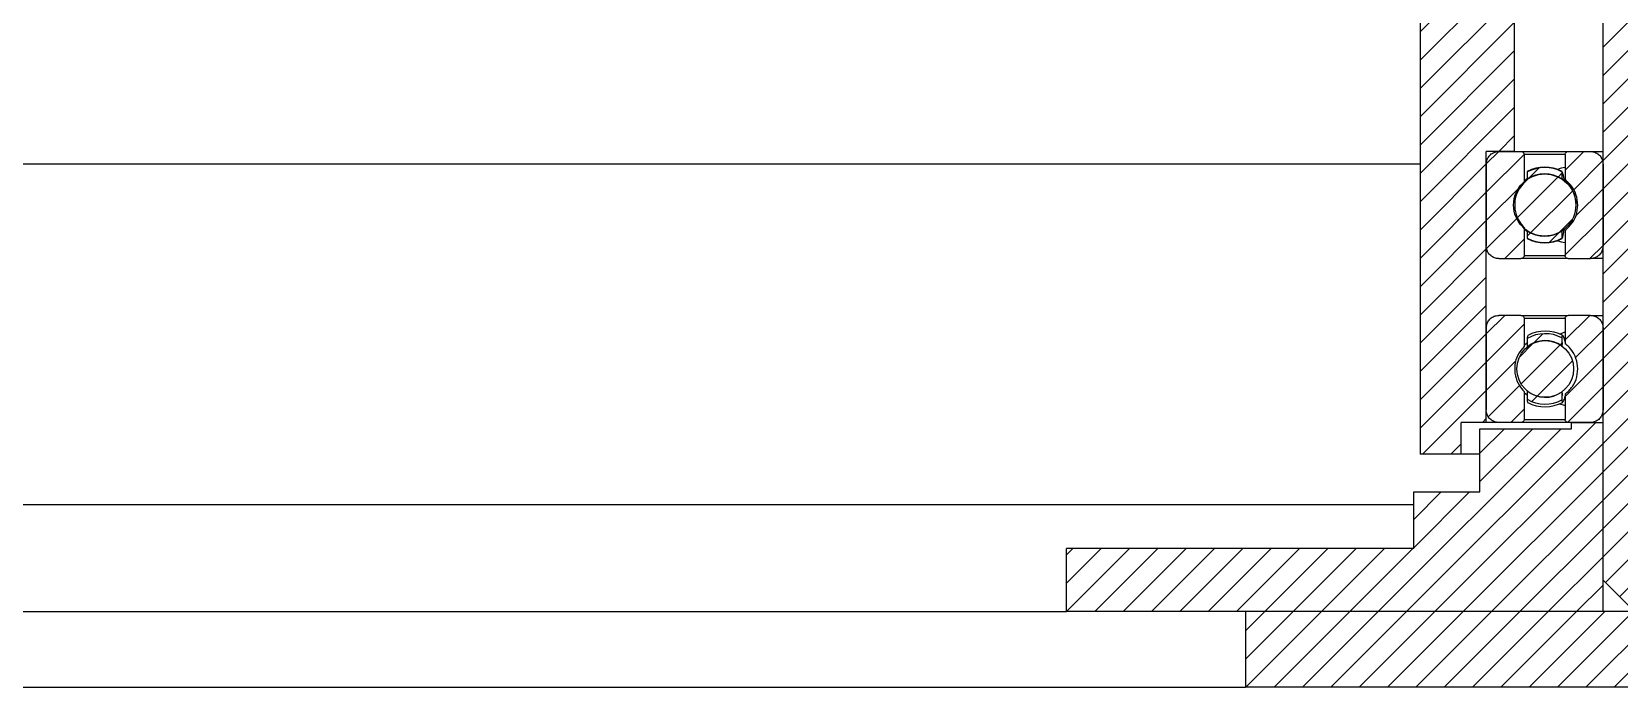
# Model space of a CAD drawing. Header units: millimetres. Extents: x -816 to 2660, y 734 to 4049.
# Drawn here: x -582.3 to -330.7, y 3521 to 3625 of the extents above; entities that cross this region are included whole.
import ezdxf

# ---------------------------------------------------------------- set-up
doc = ezdxf.new("R2010")
doc.units = ezdxf.units.MM

msp = doc.modelspace()

# ---------------------------------------------------------------- hatches: boundary and pattern name
at = {"linetype": 'Continuous', "lineweight": 18}
h = msp.add_hatch(dxfattribs=at)
h.set_pattern_fill('ANSI31', style=0)
edge = h.paths.add_edge_path(flags=0)
edge.add_line((-298.28, 3538), (-298.28, 3752))
edge.add_line((-298.28, 3752), (-333.28, 3752))
edge.add_line((-333.28, 3752), (-333.28, 3538))
edge.add_spline(control_points=[(-333.28, 3538), (-331.61, 3536.33), (-329.95, 3534.66), (-328.28, 3533)], knot_values=[0.042214, 0.042214, 0.042214, 0.042214, 0.049285, 0.049285, 0.049285, 0.049285], weights=[1, 1, 1, 1], degree=3, periodic=0)
edge.add_line((-328.28, 3533), (-303.28, 3533))
edge.add_spline(control_points=[(-303.28, 3533), (-301.61, 3534.66), (-299.95, 3536.33), (-298.28, 3538)], knot_values=[0.084611, 0.084611, 0.084611, 0.084611, 0.09167, 0.09167, 0.09167, 0.09167], weights=[1, 1, 1, 1], degree=3, periodic=0)
h = msp.add_hatch(dxfattribs=at)
h.set_pattern_fill('ANSI31', style=0)
h.paths.add_polyline_path([(-355.78, 3563), (-351.78, 3563), (-351.78, 3606), (-347.28, 3606), (-347.28, 3635), (-351.78, 3635), (-351.78, 3678), (-359.28, 3678), (-359.28, 3628), (-362.28, 3628), (-362.28, 3558), (-355.78, 3558)], flags=0)
h = msp.add_hatch(dxfattribs=at)
h.set_pattern_fill('ANSI31', style=0)
edge = h.paths.add_edge_path(flags=0)
edge.add_spline(control_points=[(-349.78, 3606), (-349.93, 3606), (-350.08, 3605.98), (-350.22, 3605.95), (-350.44, 3605.9), (-350.65, 3605.81), (-350.84, 3605.69), (-351.03, 3605.57), (-351.2, 3605.42), (-351.34, 3605.25), (-351.48, 3605.07), (-351.59, 3604.87), (-351.67, 3604.66), (-351.74, 3604.45), (-351.78, 3604.22), (-351.78, 3604)], knot_values=[0.003165, 0.003165, 0.003165, 0.003165, 0.003612, 0.003612, 0.003612, 0.004292, 0.004292, 0.004292, 0.004973, 0.004973, 0.004973, 0.005653, 0.005653, 0.005653, 0.006333, 0.006333, 0.006333, 0.006333], weights=[1, 1, 1, 1, 1, 1, 1, 1, 1, 1, 1, 1, 1, 1, 1, 1], degree=3, periodic=0)
edge.add_line((-351.78, 3604), (-351.78, 3591))
edge.add_spline(control_points=[(-351.78, 3591), (-351.78, 3590.93), (-351.78, 3590.86), (-351.77, 3590.79), (-351.74, 3590.56), (-351.68, 3590.34), (-351.59, 3590.14), (-351.49, 3589.94), (-351.36, 3589.75), (-351.2, 3589.59), (-351.04, 3589.43), (-350.86, 3589.3), (-350.66, 3589.2), (-350.45, 3589.1), (-350.23, 3589.04), (-350.01, 3589.01), (-349.93, 3589), (-349.86, 3589), (-349.78, 3589)], knot_values=[0, 0, 0, 0, 0.000211, 0.000211, 0.000211, 0.000891, 0.000891, 0.000891, 0.001571, 0.001571, 0.001571, 0.002252, 0.002252, 0.002252, 0.002932, 0.002932, 0.002932, 0.003165, 0.003165, 0.003165, 0.003165], weights=[1, 1, 1, 1, 1, 1, 1, 1, 1, 1, 1, 1, 1, 1, 1, 1, 1, 1, 1], degree=3, periodic=0)
edge.add_line((-349.78, 3589), (-346.28, 3589))
edge.add_spline(control_points=[(-346.28, 3589), (-346.23, 3589), (-346.19, 3589), (-346.15, 3589.01), (-346.09, 3589.03), (-346.04, 3589.05), (-345.99, 3589.09), (-345.95, 3589.12), (-345.91, 3589.16), (-345.87, 3589.2), (-345.84, 3589.25), (-345.82, 3589.3), (-345.8, 3589.35), (-345.79, 3589.4), (-345.78, 3589.45), (-345.78, 3589.5)], knot_values=[0.000813, 0.000813, 0.000813, 0.000813, 0.00095, 0.00095, 0.00095, 0.001119, 0.001119, 0.001119, 0.001289, 0.001289, 0.001289, 0.001458, 0.001458, 0.001458, 0.001602, 0.001602, 0.001602, 0.001602], weights=[1, 1, 1, 1, 1, 1, 1, 1, 1, 1, 1, 1, 1, 1, 1, 1], degree=3, periodic=0)
edge.add_line((-345.78, 3589.5), (-345.78, 3593.93))
edge.add_spline(control_points=[(-345.78, 3593.93), (-346.07, 3594.21), (-346.32, 3594.52), (-346.53, 3594.87), (-346.83, 3595.34), (-347.04, 3595.87), (-347.16, 3596.42), (-347.28, 3596.97), (-347.31, 3597.54), (-347.24, 3598.1), (-347.18, 3598.65), (-347.01, 3599.21), (-346.76, 3599.71), (-346.52, 3600.21), (-346.18, 3600.67), (-345.78, 3601.07)], knot_values=[0.000407, 0.000407, 0.000407, 0.000407, 0.00162, 0.00162, 0.00162, 0.003323, 0.003323, 0.003323, 0.005026, 0.005026, 0.005026, 0.006729, 0.006729, 0.006729, 0.008431, 0.008431, 0.008431, 0.008431], weights=[1, 1, 1, 1, 1, 1, 1, 1, 1, 1, 1, 1, 1, 1, 1, 1], degree=3, periodic=0)
edge.add_line((-345.78, 3601.07), (-345.78, 3605.5))
edge.add_spline(control_points=[(-345.78, 3605.5), (-345.78, 3605.52), (-345.78, 3605.55), (-345.79, 3605.57), (-345.79, 3605.63), (-345.81, 3605.68), (-345.84, 3605.73), (-345.87, 3605.78), (-345.9, 3605.83), (-345.94, 3605.86), (-345.98, 3605.9), (-346.03, 3605.93), (-346.08, 3605.96), (-346.13, 3605.98), (-346.19, 3605.99), (-346.25, 3605.99), (-346.26, 3606), (-346.27, 3606), (-346.28, 3606)], knot_values=[0.000025, 0.000025, 0.000025, 0.000025, 0.000103, 0.000103, 0.000103, 0.000272, 0.000272, 0.000272, 0.000442, 0.000442, 0.000442, 0.000611, 0.000611, 0.000611, 0.00078, 0.00078, 0.00078, 0.000813, 0.000813, 0.000813, 0.000813], weights=[1, 1, 1, 1, 1, 1, 1, 1, 1, 1, 1, 1, 1, 1, 1, 1, 1, 1, 1], degree=3, periodic=0)
edge.add_line((-346.28, 3606), (-349.78, 3606))
h = msp.add_hatch(dxfattribs=at)
h.set_pattern_fill('ANSI31', style=0)
edge = h.paths.add_edge_path(flags=0)
edge.add_line((-333.28, 3591), (-333.28, 3604))
edge.add_spline(control_points=[(-333.28, 3604), (-333.28, 3604.07), (-333.28, 3604.14), (-333.29, 3604.21), (-333.31, 3604.43), (-333.38, 3604.65), (-333.47, 3604.85), (-333.57, 3605.05), (-333.7, 3605.24), (-333.86, 3605.4), (-334.02, 3605.56), (-334.2, 3605.7), (-334.4, 3605.79), (-334.6, 3605.89), (-334.83, 3605.96), (-335.05, 3605.98), (-335.12, 3605.99), (-335.2, 3606), (-335.28, 3606)], knot_values=[0, 0, 0, 0, 0.000211, 0.000211, 0.000211, 0.000891, 0.000891, 0.000891, 0.001571, 0.001571, 0.001571, 0.002252, 0.002252, 0.002252, 0.002932, 0.002932, 0.002932, 0.003165, 0.003165, 0.003165, 0.003165], weights=[1, 1, 1, 1, 1, 1, 1, 1, 1, 1, 1, 1, 1, 1, 1, 1, 1, 1, 1], degree=3, periodic=0)
edge.add_line((-335.28, 3606), (-338.78, 3606))
edge.add_spline(control_points=[(-338.78, 3606), (-338.82, 3606), (-338.87, 3605.99), (-338.91, 3605.98), (-338.97, 3605.96), (-339.02, 3605.94), (-339.07, 3605.91), (-339.11, 3605.87), (-339.15, 3605.83), (-339.19, 3605.79), (-339.22, 3605.74), (-339.24, 3605.69), (-339.26, 3605.64), (-339.27, 3605.59), (-339.28, 3605.54), (-339.28, 3605.5)], knot_values=[0.000813, 0.000813, 0.000813, 0.000813, 0.00095, 0.00095, 0.00095, 0.001119, 0.001119, 0.001119, 0.001289, 0.001289, 0.001289, 0.001458, 0.001458, 0.001458, 0.001602, 0.001602, 0.001602, 0.001602], weights=[1, 1, 1, 1, 1, 1, 1, 1, 1, 1, 1, 1, 1, 1, 1, 1], degree=3, periodic=0)
edge.add_line((-339.28, 3605.5), (-339.28, 3601.5))
edge.add_spline(control_points=[(-339.28, 3601.5), (-339.06, 3601.33), (-338.85, 3601.14), (-338.65, 3600.94), (-338.27, 3600.53), (-337.95, 3600.05), (-337.72, 3599.54), (-337.49, 3599.03), (-337.34, 3598.48), (-337.3, 3597.92), (-337.25, 3597.36), (-337.3, 3596.79), (-337.44, 3596.25), (-337.58, 3595.7), (-337.81, 3595.18), (-338.12, 3594.71), (-338.44, 3594.25), (-338.83, 3593.83), (-339.28, 3593.5)], knot_values=[0, 0, 0, 0, 0.000838, 0.000838, 0.000838, 0.002535, 0.002535, 0.002535, 0.004232, 0.004232, 0.004232, 0.00593, 0.00593, 0.00593, 0.007627, 0.007627, 0.007627, 0.009323, 0.009323, 0.009323, 0.009323], weights=[1, 1, 1, 1, 1, 1, 1, 1, 1, 1, 1, 1, 1, 1, 1, 1, 1, 1, 1], degree=3, periodic=0)
edge.add_line((-339.28, 3593.5), (-339.28, 3589.5))
edge.add_spline(control_points=[(-339.28, 3589.5), (-339.28, 3589.47), (-339.28, 3589.44), (-339.27, 3589.42), (-339.26, 3589.36), (-339.25, 3589.31), (-339.22, 3589.26), (-339.19, 3589.21), (-339.16, 3589.16), (-339.12, 3589.13), (-339.08, 3589.09), (-339.03, 3589.06), (-338.98, 3589.04), (-338.92, 3589.01), (-338.87, 3589), (-338.81, 3589), (-338.8, 3589), (-338.79, 3589), (-338.78, 3589)], knot_values=[0.000025, 0.000025, 0.000025, 0.000025, 0.000103, 0.000103, 0.000103, 0.000272, 0.000272, 0.000272, 0.000442, 0.000442, 0.000442, 0.000611, 0.000611, 0.000611, 0.00078, 0.00078, 0.00078, 0.000813, 0.000813, 0.000813, 0.000813], weights=[1, 1, 1, 1, 1, 1, 1, 1, 1, 1, 1, 1, 1, 1, 1, 1, 1, 1, 1], degree=3, periodic=0)
edge.add_line((-338.78, 3589), (-335.28, 3589))
edge.add_spline(control_points=[(-335.28, 3589), (-335.13, 3589), (-334.98, 3589.01), (-334.84, 3589.04), (-334.62, 3589.09), (-334.41, 3589.18), (-334.22, 3589.3), (-334.03, 3589.42), (-333.86, 3589.57), (-333.72, 3589.75), (-333.58, 3589.92), (-333.47, 3590.12), (-333.39, 3590.33), (-333.32, 3590.55), (-333.28, 3590.77), (-333.28, 3591)], knot_values=[0.003165, 0.003165, 0.003165, 0.003165, 0.003612, 0.003612, 0.003612, 0.004292, 0.004292, 0.004292, 0.004973, 0.004973, 0.004973, 0.005653, 0.005653, 0.005653, 0.006333, 0.006333, 0.006333, 0.006333], weights=[1, 1, 1, 1, 1, 1, 1, 1, 1, 1, 1, 1, 1, 1, 1, 1], degree=3, periodic=0)
h = msp.add_hatch(dxfattribs=at)
h.set_pattern_fill('ANSI31', style=0)
edge = h.paths.add_edge_path(flags=0)
edge.add_line((-345.28, 3602.75), (-345.28, 3601.58))
edge.add_arc((-342.52, 3597.5), 4.93, 56.2634, 124.116, ccw=False)
edge.add_line((-339.78, 3601.59), (-339.78, 3602.77))
edge.add_arc((-342.52, 3597.5), 5.94, 62.5662, 117.7285)
h = msp.add_hatch(dxfattribs=at)
h.set_pattern_fill('ANSI31', style=0)
edge = h.paths.add_edge_path(flags=0)
edge.add_arc((-342.52, 3597.5), 4.93, 0, 360)
h = msp.add_hatch(dxfattribs=at)
h.set_pattern_fill('ANSI31', style=0)
edge = h.paths.add_edge_path(flags=0)
edge.add_line((-339.78, 3592.22), (-339.78, 3593.4))
edge.add_arc((-342.52, 3597.5), 4.93, 235.884, 303.7366, ccw=False)
edge.add_line((-345.28, 3593.42), (-345.28, 3592.24))
edge.add_arc((-342.52, 3597.5), 5.94, 242.2715, 297.4338)
h = msp.add_hatch(dxfattribs=at)
h.set_pattern_fill('ANSI31', style=0)
edge = h.paths.add_edge_path(flags=0)
edge.add_spline(control_points=[(-349.78, 3580), (-349.93, 3580), (-350.08, 3579.98), (-350.22, 3579.95), (-350.44, 3579.9), (-350.65, 3579.81), (-350.84, 3579.69), (-351.03, 3579.57), (-351.2, 3579.42), (-351.34, 3579.25), (-351.48, 3579.07), (-351.59, 3578.87), (-351.67, 3578.66), (-351.74, 3578.45), (-351.78, 3578.22), (-351.78, 3578)], knot_values=[0.003165, 0.003165, 0.003165, 0.003165, 0.003612, 0.003612, 0.003612, 0.004292, 0.004292, 0.004292, 0.004973, 0.004973, 0.004973, 0.005653, 0.005653, 0.005653, 0.006333, 0.006333, 0.006333, 0.006333], weights=[1, 1, 1, 1, 1, 1, 1, 1, 1, 1, 1, 1, 1, 1, 1, 1], degree=3, periodic=0)
edge.add_line((-351.78, 3578), (-351.78, 3565))
edge.add_spline(control_points=[(-351.78, 3565), (-351.78, 3564.93), (-351.78, 3564.86), (-351.77, 3564.79), (-351.74, 3564.56), (-351.68, 3564.34), (-351.59, 3564.14), (-351.49, 3563.94), (-351.36, 3563.75), (-351.2, 3563.59), (-351.04, 3563.43), (-350.86, 3563.3), (-350.66, 3563.2), (-350.45, 3563.1), (-350.23, 3563.04), (-350.01, 3563.01), (-349.93, 3563), (-349.86, 3563), (-349.78, 3563)], knot_values=[0, 0, 0, 0, 0.000211, 0.000211, 0.000211, 0.000891, 0.000891, 0.000891, 0.001571, 0.001571, 0.001571, 0.002252, 0.002252, 0.002252, 0.002932, 0.002932, 0.002932, 0.003165, 0.003165, 0.003165, 0.003165], weights=[1, 1, 1, 1, 1, 1, 1, 1, 1, 1, 1, 1, 1, 1, 1, 1, 1, 1, 1], degree=3, periodic=0)
edge.add_line((-349.78, 3563), (-346.28, 3563))
edge.add_spline(control_points=[(-346.28, 3563), (-346.23, 3563), (-346.19, 3563), (-346.15, 3563.01), (-346.09, 3563.03), (-346.04, 3563.05), (-345.99, 3563.09), (-345.95, 3563.12), (-345.91, 3563.16), (-345.87, 3563.2), (-345.84, 3563.25), (-345.82, 3563.3), (-345.8, 3563.35), (-345.79, 3563.4), (-345.78, 3563.45), (-345.78, 3563.5)], knot_values=[0.000813, 0.000813, 0.000813, 0.000813, 0.00095, 0.00095, 0.00095, 0.001119, 0.001119, 0.001119, 0.001289, 0.001289, 0.001289, 0.001458, 0.001458, 0.001458, 0.001602, 0.001602, 0.001602, 0.001602], weights=[1, 1, 1, 1, 1, 1, 1, 1, 1, 1, 1, 1, 1, 1, 1, 1], degree=3, periodic=0)
edge.add_line((-345.78, 3563.5), (-345.78, 3567.93))
edge.add_spline(control_points=[(-345.78, 3567.93), (-346.07, 3568.21), (-346.32, 3568.52), (-346.53, 3568.87), (-346.83, 3569.34), (-347.04, 3569.87), (-347.16, 3570.42), (-347.28, 3570.97), (-347.31, 3571.54), (-347.24, 3572.1), (-347.18, 3572.65), (-347.01, 3573.21), (-346.76, 3573.71), (-346.52, 3574.21), (-346.18, 3574.67), (-345.78, 3575.07)], knot_values=[0, 0, 0, 0, 0.001204, 0.001204, 0.001204, 0.002895, 0.002895, 0.002895, 0.004586, 0.004586, 0.004586, 0.006276, 0.006276, 0.006276, 0.007967, 0.007967, 0.007967, 0.007967], weights=[1, 1, 1, 1, 1, 1, 1, 1, 1, 1, 1, 1, 1, 1, 1, 1], degree=3, periodic=0)
edge.add_line((-345.78, 3575.07), (-345.78, 3579.5))
edge.add_spline(control_points=[(-345.78, 3579.5), (-345.78, 3579.52), (-345.78, 3579.55), (-345.79, 3579.57), (-345.79, 3579.63), (-345.81, 3579.68), (-345.84, 3579.73), (-345.87, 3579.78), (-345.9, 3579.83), (-345.94, 3579.86), (-345.98, 3579.9), (-346.03, 3579.93), (-346.08, 3579.96), (-346.13, 3579.98), (-346.19, 3579.99), (-346.25, 3579.99), (-346.26, 3580), (-346.27, 3580), (-346.28, 3580)], knot_values=[0.000025, 0.000025, 0.000025, 0.000025, 0.000103, 0.000103, 0.000103, 0.000272, 0.000272, 0.000272, 0.000442, 0.000442, 0.000442, 0.000611, 0.000611, 0.000611, 0.00078, 0.00078, 0.00078, 0.000813, 0.000813, 0.000813, 0.000813], weights=[1, 1, 1, 1, 1, 1, 1, 1, 1, 1, 1, 1, 1, 1, 1, 1, 1, 1, 1], degree=3, periodic=0)
edge.add_line((-346.28, 3580), (-349.78, 3580))
h = msp.add_hatch(dxfattribs=at)
h.set_pattern_fill('ANSI31', style=0)
edge = h.paths.add_edge_path(flags=0)
edge.add_line((-333.28, 3565), (-333.28, 3578))
edge.add_spline(control_points=[(-333.28, 3578), (-333.28, 3578.14), (-333.3, 3578.29), (-333.33, 3578.44), (-333.38, 3578.65), (-333.47, 3578.87), (-333.58, 3579.06), (-333.7, 3579.25), (-333.86, 3579.42), (-334.03, 3579.56), (-334.21, 3579.7), (-334.41, 3579.81), (-334.62, 3579.88), (-334.83, 3579.96), (-335.06, 3580), (-335.28, 3580)], knot_values=[0, 0, 0, 0, 0.000443, 0.000443, 0.000443, 0.00112, 0.00112, 0.00112, 0.001797, 0.001797, 0.001797, 0.002474, 0.002474, 0.002474, 0.00315, 0.00315, 0.00315, 0.00315], weights=[1, 1, 1, 1, 1, 1, 1, 1, 1, 1, 1, 1, 1, 1, 1, 1], degree=3, periodic=0)
edge.add_line((-335.28, 3580), (-338.78, 3580))
edge.add_spline(control_points=[(-338.78, 3580), (-338.82, 3580), (-338.87, 3579.99), (-338.91, 3579.98), (-338.97, 3579.96), (-339.02, 3579.94), (-339.07, 3579.91), (-339.11, 3579.87), (-339.15, 3579.83), (-339.19, 3579.79), (-339.22, 3579.74), (-339.24, 3579.69), (-339.26, 3579.64), (-339.27, 3579.59), (-339.28, 3579.54), (-339.28, 3579.5)], knot_values=[0.000813, 0.000813, 0.000813, 0.000813, 0.00095, 0.00095, 0.00095, 0.001119, 0.001119, 0.001119, 0.001289, 0.001289, 0.001289, 0.001458, 0.001458, 0.001458, 0.001602, 0.001602, 0.001602, 0.001602], weights=[1, 1, 1, 1, 1, 1, 1, 1, 1, 1, 1, 1, 1, 1, 1, 1], degree=3, periodic=0)
edge.add_line((-339.28, 3579.5), (-339.28, 3575.5))
edge.add_spline(control_points=[(-339.28, 3575.5), (-339.06, 3575.33), (-338.85, 3575.14), (-338.65, 3574.94), (-338.27, 3574.53), (-337.95, 3574.05), (-337.72, 3573.54), (-337.49, 3573.03), (-337.34, 3572.48), (-337.3, 3571.92), (-337.25, 3571.36), (-337.3, 3570.79), (-337.44, 3570.25), (-337.58, 3569.7), (-337.81, 3569.18), (-338.12, 3568.71), (-338.44, 3568.25), (-338.83, 3567.83), (-339.28, 3567.5)], knot_values=[0, 0, 0, 0, 0.000838, 0.000838, 0.000838, 0.002535, 0.002535, 0.002535, 0.004232, 0.004232, 0.004232, 0.00593, 0.00593, 0.00593, 0.007627, 0.007627, 0.007627, 0.009323, 0.009323, 0.009323, 0.009323], weights=[1, 1, 1, 1, 1, 1, 1, 1, 1, 1, 1, 1, 1, 1, 1, 1, 1, 1, 1], degree=3, periodic=0)
edge.add_line((-339.28, 3567.5), (-339.28, 3563.5))
edge.add_spline(control_points=[(-339.28, 3563.5), (-339.28, 3563.47), (-339.28, 3563.44), (-339.27, 3563.42), (-339.26, 3563.36), (-339.25, 3563.31), (-339.22, 3563.26), (-339.19, 3563.21), (-339.16, 3563.16), (-339.12, 3563.13), (-339.08, 3563.09), (-339.03, 3563.06), (-338.98, 3563.04), (-338.92, 3563.01), (-338.87, 3563), (-338.81, 3563), (-338.8, 3563), (-338.79, 3563), (-338.78, 3563)], knot_values=[0.000025, 0.000025, 0.000025, 0.000025, 0.000103, 0.000103, 0.000103, 0.000272, 0.000272, 0.000272, 0.000442, 0.000442, 0.000442, 0.000611, 0.000611, 0.000611, 0.00078, 0.00078, 0.00078, 0.000813, 0.000813, 0.000813, 0.000813], weights=[1, 1, 1, 1, 1, 1, 1, 1, 1, 1, 1, 1, 1, 1, 1, 1, 1, 1, 1], degree=3, periodic=0)
edge.add_line((-338.78, 3563), (-335.28, 3563))
edge.add_spline(control_points=[(-335.28, 3563), (-335.13, 3563), (-334.98, 3563.01), (-334.84, 3563.04), (-334.62, 3563.09), (-334.41, 3563.18), (-334.22, 3563.3), (-334.03, 3563.42), (-333.86, 3563.57), (-333.72, 3563.75), (-333.58, 3563.92), (-333.47, 3564.12), (-333.39, 3564.33), (-333.32, 3564.55), (-333.28, 3564.77), (-333.28, 3565)], knot_values=[0.000001, 0.000001, 0.000001, 0.000001, 0.000443, 0.000443, 0.000443, 0.00112, 0.00112, 0.00112, 0.001797, 0.001797, 0.001797, 0.002474, 0.002474, 0.002474, 0.003151, 0.003151, 0.003151, 0.003151], weights=[1, 1, 1, 1, 1, 1, 1, 1, 1, 1, 1, 1, 1, 1, 1, 1], degree=3, periodic=0)
h = msp.add_hatch(dxfattribs=at)
h.set_pattern_fill('ANSI31', style=0)
edge = h.paths.add_edge_path(flags=0)
edge.add_arc((-342.44, 3571.5), 4.5, 0, 360)
h = msp.add_hatch(dxfattribs=at)
h.set_pattern_fill('ANSI31', style=0)
edge = h.paths.add_edge_path(flags=0)
edge.add_line((-345.28, 3576.31), (-345.28, 3574.98))
edge.add_arc((-342.44, 3571.5), 4.5, 53.7203, 129.1716, ccw=False)
edge.add_line((-339.78, 3575.12), (-339.78, 3576.41))
edge.add_arc((-342.44, 3571.5), 5.59, 61.5642, 120.5504)
h = msp.add_hatch(dxfattribs=at)
h.set_pattern_fill('ANSI31', style=0)
edge = h.paths.add_edge_path(flags=0)
edge.add_line((-339.78, 3566.58), (-339.78, 3567.87))
edge.add_arc((-342.44, 3571.5), 4.5, 230.8284, 306.2797, ccw=False)
edge.add_line((-345.28, 3568.01), (-345.28, 3566.68))
edge.add_arc((-342.44, 3571.5), 5.59, 239.4496, 298.4358)
h = msp.add_hatch(dxfattribs=at)
h.set_pattern_fill('ANSI31', style=0)
h.paths.add_polyline_path([(-363.28, 3552), (-363.28, 3543), (-418.28, 3543), (-418.28, 3533), (-333.28, 3533), (-333.28, 3563), (-338.28, 3563), (-338.28, 3562), (-352.78, 3562), (-352.78, 3552)], flags=0)
h = msp.add_hatch(dxfattribs=at)
h.set_pattern_fill('ANSI31', style=0)
h.paths.add_polyline_path([(-389.95, 3521), (-241.62, 3521), (-241.62, 3533), (-389.95, 3533)], flags=0)

# ---------------------------------------------------------------- linework, layer by layer
at = {"color": 7, "linetype": 'Continuous', "lineweight": 25}
for p, q in [((-333.28, 3538), (-333.28, 3752)), ((-347.28, 3606), (-347.28, 3635)), ((-362.28, 3628), (-362.28, 3558)), ((-347.28, 3606), (-351.78, 3606)), ((-351.78, 3563), (-351.78, 3606)), ((-349.78, 3606), (-346.28, 3606)), ((-346.28, 3606), (-338.78, 3606)), ((-345.78, 3605.5), (-345.78, 3601.07)), ((-339.28, 3605.5), (-339.28, 3601.5)), ((-338.78, 3606), (-335.28, 3606)), ((-335.28, 3606), (-333.28, 3606)), ((-362.28, 3604), (-762.74, 3604)), ((-351.78, 3604), (-351.78, 3591)), ((-345.26, 3602.8), (-345.28, 3602.75)), ((-345.28, 3602.75), (-345.28, 3601.58)), ((-339.78, 3602.77), (-339.78, 3601.59)), ((-333.28, 3604), (-333.28, 3591)), ((-345.78, 3593.93), (-345.78, 3589.5)), ((-345.28, 3593.42), (-345.28, 3592.24)), ((-339.78, 3593.4), (-339.78, 3592.22)), ((-339.28, 3593.5), (-339.28, 3589.5)), ((-349.78, 3589), (-346.28, 3589)), ((-338.9, 3589), (-346.28, 3589)), ((-342.43, 3589), (-342.43, 3588.98)), ((-338.78, 3589), (-335.28, 3589)), ((-333.25, 3589), (-335.28, 3589)), ((-333.95, 3589), (-333.95, 3588.98)), ((-333.74, 3589), (-333.74, 3588.98)), ((-346.28, 3580), (-349.78, 3580)), ((-346.28, 3580), (-338.78, 3580)), ((-335.28, 3580), (-338.78, 3580)), ((-335.28, 3580), (-333.28, 3580)), ((-351.78, 3578), (-351.78, 3565)), ((-345.78, 3579.5), (-345.78, 3575.07)), ((-339.28, 3579.5), (-339.28, 3575.5)), ((-333.28, 3578), (-333.28, 3565)), ((-345.78, 3575.07), (-345.76, 3575.07)), ((-345.2, 3575.67), (-345.7, 3575.29)), ((-345.28, 3576.31), (-345.28, 3574.98)), ((-339.78, 3576.41), (-339.78, 3575.12)), ((-345.78, 3567.93), (-345.78, 3563.5)), ((-345.7, 3567.7), (-345.28, 3567.38)), ((-345.28, 3568.01), (-345.28, 3566.68)), ((-339.78, 3567.87), (-339.78, 3566.58)), ((-339.28, 3567.5), (-339.28, 3563.5)), ((-355.78, 3558), (-355.78, 3563)), ((-351.78, 3563), (-355.78, 3563)), ((-349.92, 3563), (-351.78, 3563)), ((-346.28, 3563), (-349.78, 3563)), ((-338.9, 3563), (-346.28, 3563)), ((-335.28, 3563), (-338.78, 3563)), ((-338.28, 3562), (-338.28, 3563)), ((-338.28, 3563), (-333.28, 3563)), ((-333.28, 3533), (-333.28, 3563)), ((-352.78, 3552), (-352.78, 3562)), ((-352.78, 3562), (-338.28, 3562)), ((-355.78, 3558), (-362.28, 3558)), ((-352.78, 3558), (-355.78, 3558)), ((-809.78, 3550), (-363.28, 3550)), ((-363.28, 3543), (-363.28, 3552)), ((-363.28, 3552), (-352.78, 3552)), ((-363.28, 3543), (-418.28, 3543)), ((-418.28, 3533), (-418.28, 3543)), ((-328.28, 3533), (-333.28, 3538)), ((-632.05, 3533), (-418.28, 3533)), ((-333.28, 3533), (-418.28, 3533)), ((-389.95, 3533), (-389.95, 3521)), ((-241.62, 3533), (-389.95, 3533)), ((-632.05, 3521), (-389.95, 3521)), ((-241.62, 3521), (-389.95, 3521))]:
    msp.add_line(p, q, dxfattribs=at)
at = {"color": 8, "linetype": 'Continuous', "lineweight": 25}
for p, q in [((-339.28, 3605.5), (-345.78, 3605.5)), ((-345.78, 3589.5), (-339.32, 3589.5)), ((-339.28, 3579.5), (-345.78, 3579.5)), ((-345.78, 3563.5), (-339.28, 3563.5))]:
    msp.add_line(p, q, dxfattribs=at)
at = {"color": 7, "linetype": 'Continuous', "lineweight": 25, "flags": 128}
for points in [[(-345.29, 3601.66), (-345.4, 3601.58), (-345.77, 3601.29)], [(-345.77, 3593.7), (-345.4, 3593.41), (-345.28, 3593.33)], [(-339.28, 3577.3), (-339.43, 3577.26), (-340.11, 3577.02)], [(-340.11, 3565.97), (-339.43, 3565.73), (-339.28, 3565.69)]]:
    msp.add_lwpolyline(points, dxfattribs=at)
at = {"color": 7, "linetype": 'Continuous', "lineweight": 25}
for centre, radius in [((-342.52, 3597.5), 4.93), ((-342.44, 3571.5), 4.5)]:
    msp.add_circle(centre, radius, dxfattribs=at)
for centre, radius, start, end in [((-342.52, 3597.5), 6, 62.666, 117.3978), ((-342.52, 3597.5), 5.94, 62.5662, 117.7285), ((-338.51, 3597.5), 6, 97.3831, 109.5091), ((-342.52, 3597.5), 4.93, 56.2634, 124.116), ((-342.52, 3597.5), 5, 0, 56.2612), ((-342.52, 3597.5), 4.93, 235.884, 303.7366), ((-342.52, 3597.5), 5.94, 242.2715, 297.4338), ((-342.52, 3597.5), 6, 242.6095, 297.4035), ((-338.51, 3597.5), 6, 250.4909, 262.6169), ((-342.44, 3571.5), 6, 62.4213, 117.4447), ((-342.44, 3571.5), 5.59, 61.5642, 120.5504), ((-342.44, 3571.5), 4.5, 53.7203, 129.1716), ((-342.44, 3571.5), 4.5, 230.8284, 306.2797), ((-342.44, 3571.5), 5.59, 239.4496, 298.4358), ((-342.44, 3571.5), 6, 242.5993, 297.6414)]:
    msp.add_arc(centre, radius, start, end, dxfattribs=at)
for points, knots in [([(-351.78, 3604), (-351.76, 3604.22), (-351.71, 3604.67), (-351.37, 3605.27), (-350.86, 3605.72), (-350.3, 3605.96), (-349.93, 3605.99), (-349.78, 3606)], [0, 0, 0, 0, 0.214633, 0.429324, 0.644022, 0.858713, 1, 1, 1, 1]), ([(-346.28, 3606), (-346.27, 3606), (-346.2, 3605.99), (-346.08, 3605.96), (-345.94, 3605.87), (-345.83, 3605.74), (-345.78, 3605.6), (-345.78, 3605.52), (-345.78, 3605.5)], [0, 0, 0, 0, 0.0420122, 0.2566097, 0.4712735, 0.6859225, 0.9005759, 1, 1, 1, 1]), ([(-339.28, 3605.5), (-339.28, 3605.54), (-339.27, 3605.65), (-339.19, 3605.79), (-339.07, 3605.91), (-338.93, 3605.98), (-338.82, 3605.99), (-338.78, 3606)], [0, 0, 0, 0, 0.1828171, 0.3974531, 0.6121213, 0.8267827, 1, 1, 1, 1]), ([(-335.28, 3606), (-335.2, 3605.99), (-334.9, 3605.98), (-334.39, 3605.83), (-333.83, 3605.43), (-333.44, 3604.87), (-333.29, 3604.36), (-333.28, 3604.07), (-333.28, 3604)], [0, 0, 0, 0, 0.074083, 0.288725, 0.503381, 0.71802, 0.932669, 1, 1, 1, 1]), ([(-339.44, 3601.55), (-339.45, 3601.58), (-339.52, 3602.06), (-339.67, 3602.58), (-339.77, 3602.89), (-339.78, 3602.8), (-339.78, 3602.77)], [0, 0, 0, 0, 0.020415, 0.428982, 0.813122, 1, 1, 1, 1]), ([(-345.78, 3601.07), (-346.14, 3600.63), (-346.87, 3599.77), (-347.33, 3598.1), (-347.25, 3596.41), (-346.69, 3594.95), (-346.05, 3594.23), (-345.78, 3593.93)], [0, 0, 0, 0, 0.211963, 0.423964, 0.635965, 0.847965, 1, 1, 1, 1]), ([(-339.76, 3601.62), (-339.77, 3601.64), (-339.78, 3601.66), (-339.78, 3601.61), (-339.78, 3601.59)], [0, 0, 0, 0, 0.7928098, 1, 1, 1, 1]), ([(-339.28, 3593.5), (-338.86, 3593.88), (-338.03, 3594.64), (-337.35, 3596.23), (-337.2, 3597.93), (-337.63, 3599.58), (-338.42, 3600.78), (-339.06, 3601.32), (-339.28, 3601.5)], [0, 0, 0, 0, 0.181816, 0.363668, 0.54552, 0.727371, 0.909221, 1, 1, 1, 1]), ([(-339.78, 3592.22), (-339.78, 3592.2), (-339.77, 3592.11), (-339.68, 3592.35), (-339.54, 3592.87), (-339.45, 3593.4), (-339.43, 3593.54)], [0, 0, 0, 0, 0.162509, 0.52107, 0.878456, 1, 1, 1, 1]), ([(-339.78, 3593.4), (-339.78, 3593.39), (-339.78, 3593.34), (-339.77, 3593.36), (-339.76, 3593.37)], [0, 0, 0, 0, 0.091661, 1, 1, 1, 1]), ([(-349.78, 3589), (-349.86, 3589), (-350.16, 3589.01), (-350.67, 3589.16), (-351.23, 3589.56), (-351.62, 3590.12), (-351.77, 3590.63), (-351.78, 3590.93), (-351.78, 3591)], [0, 0, 0, 0, 0.0740834, 0.2887262, 0.50338, 0.7180243, 0.9326732, 1, 1, 1, 1]), ([(-345.28, 3592.24), (-345.28, 3592.2), (-345.28, 3592.15), (-345.26, 3592.19), (-345.26, 3592.2)], [0, 0, 0, 0, 0.699135, 1, 1, 1, 1]), ([(-333.28, 3591), (-333.3, 3590.77), (-333.35, 3590.32), (-333.69, 3589.72), (-334.2, 3589.27), (-334.76, 3589.03), (-335.13, 3589.01), (-335.28, 3589)], [0, 0, 0, 0, 0.214629, 0.42932, 0.644022, 0.858713, 1, 1, 1, 1]), ([(-345.78, 3589.5), (-345.78, 3589.45), (-345.79, 3589.34), (-345.87, 3589.2), (-345.99, 3589.08), (-346.13, 3589.01), (-346.23, 3589), (-346.28, 3589)], [0, 0, 0, 0, 0.182817, 0.397452, 0.61212, 0.826781, 1, 1, 1, 1]), ([(-338.78, 3589), (-338.79, 3589), (-338.86, 3589), (-338.98, 3589.03), (-339.12, 3589.12), (-339.23, 3589.25), (-339.27, 3589.39), (-339.28, 3589.47), (-339.28, 3589.5)], [0, 0, 0, 0, 0.042013, 0.256609, 0.471261, 0.685924, 0.900576, 1, 1, 1, 1]), ([(-351.78, 3578), (-351.76, 3578.22), (-351.71, 3578.67), (-351.37, 3579.27), (-350.86, 3579.72), (-350.3, 3579.96), (-349.93, 3579.99), (-349.78, 3580)], [0, 0, 0, 0, 0.214629, 0.42932, 0.644022, 0.858713, 1, 1, 1, 1]), ([(-346.28, 3580), (-346.27, 3580), (-346.2, 3579.99), (-346.08, 3579.96), (-345.94, 3579.87), (-345.83, 3579.74), (-345.78, 3579.6), (-345.78, 3579.52), (-345.78, 3579.5)], [0, 0, 0, 0, 0.0420124, 0.256603, 0.4712644, 0.685926, 0.900577, 1, 1, 1, 1]), ([(-339.28, 3579.5), (-339.28, 3579.54), (-339.27, 3579.65), (-339.19, 3579.79), (-339.07, 3579.91), (-338.93, 3579.98), (-338.82, 3579.99), (-338.78, 3580)], [0, 0, 0, 0, 0.182817, 0.397452, 0.61212, 0.826781, 1, 1, 1, 1]), ([(-335.28, 3580), (-335.05, 3579.97), (-334.61, 3579.93), (-334.01, 3579.59), (-333.55, 3579.08), (-333.31, 3578.52), (-333.29, 3578.14), (-333.28, 3578)], [0, 0, 0, 0, 0.214462, 0.429149, 0.643851, 0.858543, 1, 1, 1, 1]), ([(-345.78, 3575.07), (-346.14, 3574.63), (-346.87, 3573.77), (-347.33, 3572.1), (-347.25, 3570.41), (-346.69, 3568.95), (-346.05, 3568.23), (-345.78, 3567.93)], [0, 0, 0, 0, 0.211965, 0.423965, 0.635965, 0.847967, 1, 1, 1, 1]), ([(-345.19, 3576.76), (-345.22, 3576.74), (-345.28, 3576.72), (-345.28, 3576.42), (-345.28, 3576.31)], [0, 0, 0, 0, 0.605202, 1, 1, 1, 1]), ([(-339.28, 3575.8), (-339.36, 3576.07), (-339.53, 3576.66), (-339.71, 3576.91), (-339.78, 3576.73), (-339.78, 3576.47), (-339.78, 3576.41)], [0, 0, 0, 0, 0.276361, 0.599587, 0.908408, 1, 1, 1, 1]), ([(-339.67, 3575.61), (-339.7, 3575.63), (-339.76, 3575.68), (-339.78, 3575.4), (-339.78, 3575.16), (-339.78, 3575.12)], [0, 0, 0, 0, 0.356539, 0.901555, 1, 1, 1, 1]), ([(-339.28, 3567.5), (-338.86, 3567.88), (-338.03, 3568.64), (-337.35, 3570.23), (-337.2, 3571.93), (-337.63, 3573.58), (-338.42, 3574.78), (-339.06, 3575.32), (-339.28, 3575.5)], [0, 0, 0, 0, 0.181816, 0.363668, 0.545518, 0.727371, 0.90922, 1, 1, 1, 1]), ([(-339.78, 3567.87), (-339.78, 3567.87), (-339.78, 3567.63), (-339.77, 3567.32), (-339.7, 3567.36), (-339.67, 3567.37)], [0, 0, 0, 0, 0.009886, 0.60106, 1, 1, 1, 1]), ([(-349.78, 3563), (-349.86, 3563), (-350.16, 3563.01), (-350.67, 3563.16), (-351.23, 3563.56), (-351.62, 3564.12), (-351.77, 3564.63), (-351.78, 3564.93), (-351.78, 3565)], [0, 0, 0, 0, 0.074083, 0.288725, 0.503381, 0.718025, 0.932669, 1, 1, 1, 1]), ([(-345.28, 3566.68), (-345.28, 3566.65), (-345.28, 3566.37), (-345.27, 3566.1), (-345.2, 3566.18), (-345.19, 3566.19)], [0, 0, 0, 0, 0.116151, 0.945794, 1, 1, 1, 1]), ([(-339.78, 3566.58), (-339.78, 3566.54), (-339.78, 3566.29), (-339.72, 3566.06), (-339.54, 3566.36), (-339.36, 3566.77), (-339.28, 3567.16), (-339.28, 3567.16)], [0, 0, 0, 0, 0.059523, 0.381895, 0.68984, 0.996865, 1, 1, 1, 1]), ([(-333.28, 3565), (-333.3, 3564.77), (-333.35, 3564.32), (-333.69, 3563.72), (-334.2, 3563.27), (-334.76, 3563.03), (-335.13, 3563.01), (-335.28, 3563)], [0, 0, 0, 0, 0.214629, 0.429323, 0.644022, 0.858713, 1, 1, 1, 1]), ([(-345.78, 3563.5), (-345.78, 3563.45), (-345.79, 3563.34), (-345.87, 3563.2), (-345.99, 3563.08), (-346.13, 3563.01), (-346.23, 3563), (-346.28, 3563)], [0, 0, 0, 0, 0.1828, 0.397454, 0.61211, 0.826781, 1, 1, 1, 1]), ([(-338.78, 3563), (-338.79, 3563), (-338.86, 3563), (-338.98, 3563.03), (-339.12, 3563.12), (-339.23, 3563.25), (-339.27, 3563.39), (-339.28, 3563.47), (-339.28, 3563.5)], [0, 0, 0, 0, 0.0420122, 0.2566097, 0.4712735, 0.6859225, 0.9005759, 1, 1, 1, 1])]:
    msp.add_open_spline(points, degree=3, knots=knots, dxfattribs=at)

doc.saveas('drawing.dxf')
